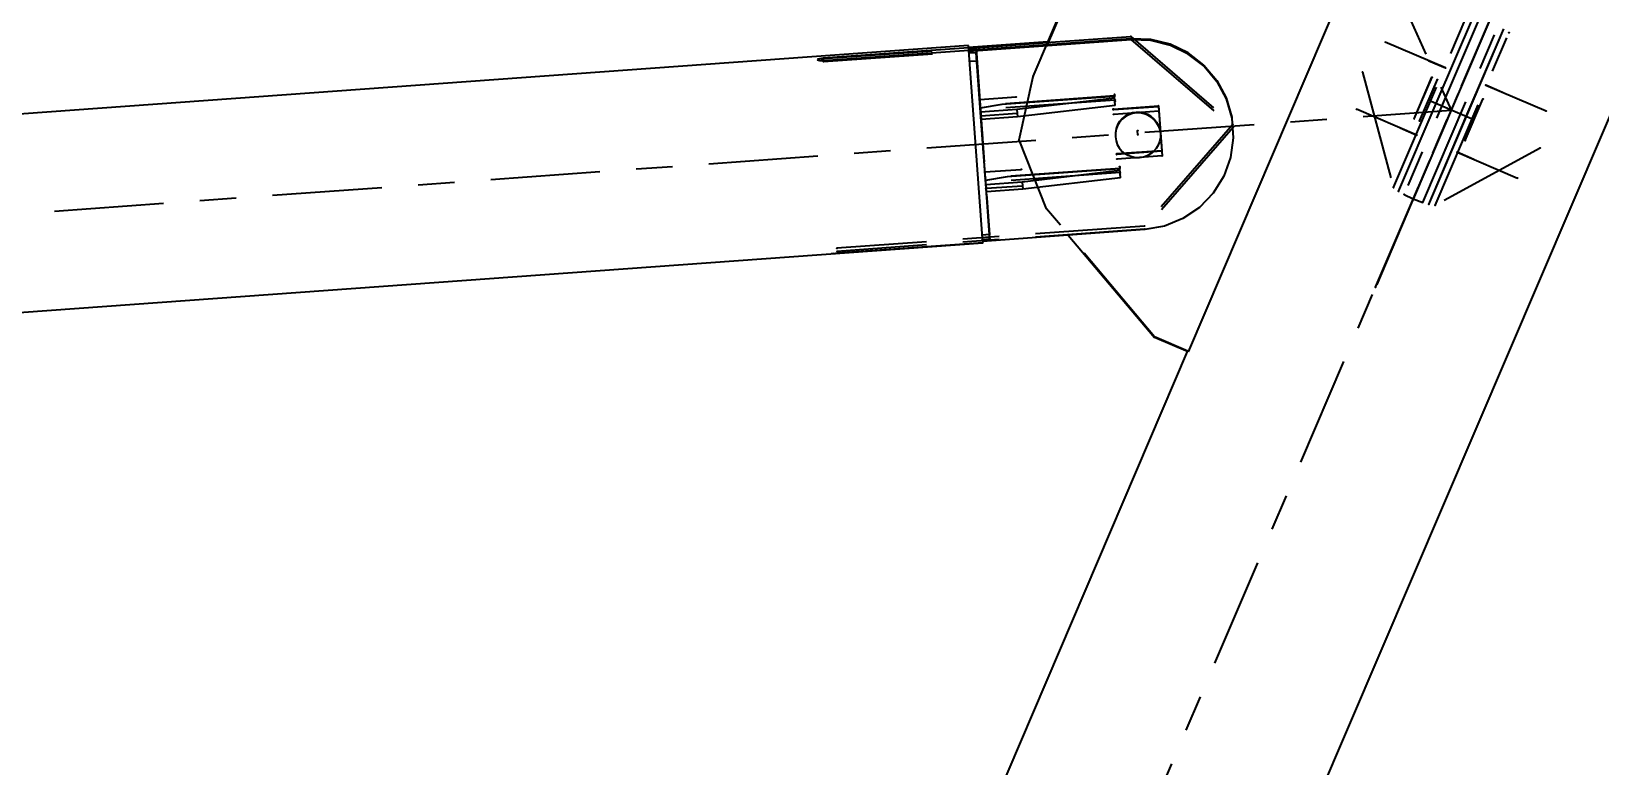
# Model space of a CAD drawing. Header units: millimetres. Extents: x 2368 to 8313, y 7493 to 11698.
# Drawn here: x 4767.62 to 4810.66, y 11250.84 to 11270.98 of the extents above; entities that cross this region are included whole.
import ezdxf

# ---------------------------------------------------------------- set-up
doc = ezdxf.new("R2010")
doc.units = ezdxf.units.MM
doc.linetypes.add('XKITLINE00', pattern=[0])
doc.linetypes.add('XKITLINE03', pattern=[6, 3, -1, 1, -1])
doc.styles.add('ROMANS', font='romans.shx')
doc.dimstyles.new('MD300', dxfattribs={"dimtxt": 2.5, "dimasz": 2.5, "dimexe": 1, "dimexo": 1, "dimgap": 0.5, "dimtad": 1, "dimdec": 1, "dimlfac": 50, "dimrnd": 0.5, "dimdsep": 46, "dimtxsty": 'ROMANS', "dimcen": 1, "dimclrd": 146, "dimclre": 146, "dimclrt": 30, "dimadec": 1, "dimazin": 2, "dimtfac": 1, "dimtdec": 1, "dimtmove": 0, "dimatfit": 1, "dimfxl": 1, "dimtolj": 1, "dimtzin": 0, "dimlwd": -1, "dimlwe": -1, "dimarcsym": 0})

# ---------------------------------------------------------------- blocks, each defined once
blk = doc.blocks.new('*D36')
at = {"color": 146, "transparency": 16777216}
for p, q in [((3888.588, 11276.272), (3888.588, 10979.265)), ((5216.588, 11054.98), (5216.588, 10979.265)), ((3891.088, 10980.265), (5214.088, 10980.265))]:
    blk.add_line(p, q, dxfattribs=at)
for points in [[(3891.088, 10980.681), (3891.088, 10979.848), (3888.588, 10980.265)], [(5214.088, 10980.681), (5214.088, 10979.848), (5216.588, 10980.265)]]:
    blk.add_solid(points, dxfattribs=at)
at = {"layer": 'Defpoints', "color": 0, "transparency": 16777216}
for p in [(3888.588, 11277.272), (5216.588, 11055.98), (5216.588, 10980.265)]:
    blk.add_point(p, dxfattribs=at)
at = {"color": 30, "transparency": 16777216, "insert": (4552.588, 10982.015), "char_height": 2.5, "attachment_point": 5, "style": 'ROMANS'}
blk.add_mtext('\\A1;66400', dxfattribs=at)
blk = doc.blocks.new('*D38')
at = {"color": 146, "transparency": 16777216}
for p, q in [((3888.584, 11276.27), (3888.584, 10968.162)), ((6544.588, 11276.271), (6544.588, 10968.162)), ((6542.088, 10969.162), (3891.084, 10969.162))]:
    blk.add_line(p, q, dxfattribs=at)
for points in [[(3891.084, 10969.579), (3891.084, 10968.745), (3888.584, 10969.162)], [(6542.088, 10969.579), (6542.088, 10968.745), (6544.588, 10969.162)]]:
    blk.add_solid(points, dxfattribs=at)
at = {"layer": 'Defpoints', "color": 0, "transparency": 16777216}
for p in [(3888.584, 11277.27), (6544.588, 11277.271), (3888.584, 10969.162)]:
    blk.add_point(p, dxfattribs=at)
at = {"color": 30, "transparency": 16777216, "insert": (5216.586, 10970.912), "char_height": 2.5, "attachment_point": 5, "style": 'ROMANS'}
blk.add_mtext('\\A1;132800', dxfattribs=at)

msp = doc.modelspace()

# ---------------------------------------------------------------- linework, layer by layer
at = {"color": 8, "linetype": 'XKITLINE03'}
for p, q in [((4724.5881, 11077.119), (4888.5881, 11460.5251)), ((4724.5882, 11077.119), (4888.5882, 11460.5251)), ((4724.5881, 11449.801), (4806.5881, 11268.8221)), ((4724.5882, 11449.801), (4806.5881, 11268.8221)), ((4795.1159, 11269.741), (4799.1948, 11279.2774)), ((4795.116, 11269.741), (4799.1948, 11279.2774)), ((4804.5095, 11263.9627), (4808.4285, 11273.1247)), ((4804.5096, 11263.9627), (4808.4286, 11273.1247)), ((4807.8114, 11271.6819), (4806.6953, 11269.0728)), ((4807.8114, 11271.6819), (4806.6954, 11269.0728)), ((4805.0049, 11266.6973), (4807.0312, 11271.4345)), ((4805.0049, 11266.6973), (4807.0313, 11271.4345)), ((4807.367, 11271.3549), (4805.2944, 11266.5095)), ((4807.367, 11271.3549), (4805.2944, 11266.5095)), ((4805.8092, 11266.2893), (4807.8818, 11271.1347)), ((4805.8093, 11266.2893), (4807.8819, 11271.1347)), ((4806.1744, 11268.9991), (4807.2047, 11271.4079)), ((4806.1744, 11268.9991), (4807.2048, 11271.4079)), ((4789.3554, 11270.235), (4797.7934, 11270.8444)), ((4789.3555, 11270.235), (4797.7935, 11270.8444)), ((4789.3615, 11270.1511), (4797.7996, 11270.7605)), ((4789.3615, 11270.1511), (4797.7995, 11270.7605)), ((4797.7934, 11270.8444), (4800.5945, 11268.4314)), ((4797.7935, 11270.8444), (4800.5946, 11268.4314)), ((4797.7995, 11270.7605), (4800.6006, 11268.3475)), ((4797.7996, 11270.7605), (4800.6006, 11268.3475)), ((4806.4297, 11269.9775), (4804.7747, 11270.6854)), ((4804.7747, 11270.6854), (4804.7747, 11270.6854)), ((4806.4298, 11269.9775), (4804.7748, 11270.6854)), ((4804.7748, 11270.6854), (4804.7748, 11270.6854)), ((4806.145, 11266.2096), (4808.1713, 11270.9469)), ((4806.145, 11266.2096), (4808.1713, 11270.9469)), ((4807.0018, 11268.6451), (4808.0322, 11271.054)), ((4807.0019, 11268.6451), (4808.0323, 11271.054)), ((4793.9226, 11265.3033), (4793.5446, 11270.5366)), ((4793.5446, 11270.5366), (4793.5454, 11270.5254)), ((4793.9225, 11265.3033), (4793.5446, 11270.5366)), ((4793.5446, 11270.5366), (4793.5454, 11270.5254)), ((4793.5454, 11270.5254), (4793.5484, 11270.4844)), ((4793.5454, 11270.5254), (4793.5483, 11270.4844)), ((4793.7176, 11268.1409), (4793.5465, 11270.5099)), ((4793.5465, 11270.5099), (4793.916, 11265.3934)), ((4793.7176, 11268.1409), (4793.5466, 11270.5099)), ((4793.5466, 11270.5099), (4793.9161, 11265.3934)), ((4793.5483, 11270.4844), (4793.9263, 11265.2511)), ((4793.5484, 11270.4844), (4793.9264, 11265.2511)), ((4793.7533, 11267.6468), (4793.5549, 11270.3943)), ((4793.5549, 11270.3943), (4793.9244, 11265.2778)), ((4793.7533, 11267.6468), (4793.5549, 11270.3943)), ((4793.5549, 11270.3943), (4793.9244, 11265.2778)), ((4804.1516, 11269.8643), (4805.0049, 11266.6973)), ((4804.1517, 11269.8643), (4805.0049, 11266.6973)), ((4805.97, 11270.1741), (4806.4297, 11269.9775)), ((4805.97, 11270.1741), (4806.4298, 11269.9775)), ((4806.4297, 11269.9775), (4806.4297, 11269.9775)), ((4806.4298, 11269.9775), (4806.4298, 11269.9775)), ((4794.7302, 11268.0063), (4795.116, 11269.741)), ((4794.7302, 11268.0063), (4795.1159, 11269.741)), ((4805.5719, 11268.5824), (4806.0596, 11269.7225)), ((4805.572, 11268.5824), (4806.0597, 11269.7225)), ((4805.7191, 11268.5195), (4806.2068, 11269.6595)), ((4805.7191, 11268.5195), (4806.2067, 11269.6595)), ((4806.0596, 11269.7225), (4806.0596, 11269.7225)), ((4806.0597, 11269.7225), (4806.0597, 11269.7225)), ((4806.2067, 11269.6595), (4806.2067, 11269.6595)), ((4806.2068, 11269.6595), (4806.2068, 11269.6595)), ((4807.9927, 11269.3089), (4807.533, 11269.5055)), ((4807.533, 11269.5055), (4807.533, 11269.5055)), ((4807.533, 11269.5055), (4809.188, 11268.7976)), ((4807.9928, 11269.3089), (4807.5331, 11269.5055)), ((4807.5331, 11269.5055), (4807.5331, 11269.5055)), ((4807.5331, 11269.5055), (4809.1881, 11268.7976)), ((4793.6476, 11269.1106), (4794.645, 11269.1826)), ((4793.6476, 11269.1106), (4794.645, 11269.1826)), ((4793.6597, 11268.9428), (4793.6476, 11269.1106)), ((4793.6597, 11268.9428), (4793.6476, 11269.1106)), ((4797.3501, 11269.2093), (4793.6597, 11268.9428)), ((4797.3501, 11269.2093), (4793.6597, 11268.9428)), ((4797.3582, 11269.0975), (4793.6678, 11268.8309)), ((4797.3581, 11269.0975), (4793.6678, 11268.8309)), ((4797.3467, 11269.2559), (4797.3501, 11269.2093)), ((4797.3468, 11269.2559), (4797.3501, 11269.2093)), ((4797.3615, 11269.0508), (4797.3581, 11269.0975)), ((4797.3616, 11269.0508), (4797.3582, 11269.0975)), ((4805.144, 11266.5902), (4806.1744, 11268.9991)), ((4805.144, 11266.5902), (4806.1744, 11268.9991)), ((4806.6954, 11269.0728), (4805.4993, 11266.2765)), ((4806.6953, 11269.0728), (4805.4993, 11266.2765)), ((4807.1397, 11268.5861), (4806.0364, 11269.058)), ((4807.1398, 11268.5861), (4806.0365, 11269.058)), ((4806.9695, 11267.9846), (4807.4572, 11269.1247)), ((4806.9695, 11267.9846), (4807.4571, 11269.1247)), ((4807.4571, 11269.1247), (4807.4571, 11269.1247)), ((4807.4572, 11269.1247), (4807.4572, 11269.1247)), ((4642.5881, 11256.9779), (4806.5881, 11268.8221)), ((4642.5882, 11256.9779), (4806.5882, 11268.8221)), ((4793.6678, 11268.8309), (4793.6799, 11268.6631)), ((4793.6678, 11268.8309), (4793.6799, 11268.6631)), ((4793.6799, 11268.6631), (4794.6773, 11268.7352)), ((4793.6799, 11268.6631), (4794.6773, 11268.7352)), ((4797.3159, 11268.85), (4798.5527, 11268.9393)), ((4797.3159, 11268.85), (4798.5526, 11268.9393)), ((4797.3169, 11268.8351), (4798.5537, 11268.9244)), ((4797.317, 11268.8351), (4798.5538, 11268.9244)), ((4797.3261, 11268.7083), (4798.5629, 11268.7976)), ((4797.3261, 11268.7083), (4798.5629, 11268.7976)), ((4798.5526, 11268.9393), (4798.6416, 11267.708)), ((4798.5527, 11268.9393), (4798.6416, 11267.708)), ((4798.5537, 11268.9244), (4798.6426, 11267.6931)), ((4798.5538, 11268.9244), (4798.6427, 11267.6931)), ((4798.5629, 11268.7976), (4798.6519, 11267.5663)), ((4798.5629, 11268.7976), (4798.6518, 11267.5663)), ((4805.6432, 11268.1386), (4803.9882, 11268.8465)), ((4803.9882, 11268.8465), (4803.9882, 11268.8465)), ((4805.6432, 11268.1386), (4803.9882, 11268.8465)), ((4803.9882, 11268.8465), (4803.9882, 11268.8465)), ((4805.5719, 11268.5824), (4805.5719, 11268.5824)), ((4805.572, 11268.5824), (4805.572, 11268.5824)), ((4805.7191, 11268.5195), (4805.7191, 11268.5195)), ((4805.7191, 11268.5195), (4805.7191, 11268.5195)), ((4805.9714, 11266.2362), (4807.0018, 11268.6451)), ((4805.9715, 11266.2362), (4807.0019, 11268.6451)), ((4806.5881, 11268.8221), (4806.5881, 11268.8221)), ((4809.188, 11268.7976), (4809.188, 11268.7976)), ((4809.1881, 11268.7976), (4809.1881, 11268.7976)), ((4797.9884, 11268.1448), (4797.9803, 11268.2566)), ((4797.9885, 11268.1448), (4797.9804, 11268.2566)), ((4800.5945, 11268.4314), (4798.1692, 11265.6409)), ((4800.5946, 11268.4314), (4798.1693, 11265.6409)), ((4800.6006, 11268.3475), (4798.1753, 11265.557)), ((4800.6006, 11268.3475), (4798.1754, 11265.557)), ((4805.1835, 11268.3353), (4805.6432, 11268.1386)), ((4805.1835, 11268.3353), (4805.6432, 11268.1386)), ((4805.6432, 11268.1386), (4805.6432, 11268.1386)), ((4805.6432, 11268.1386), (4805.6432, 11268.1386)), ((4795.4852, 11266.1151), (4794.7302, 11268.0063)), ((4795.4851, 11266.1151), (4794.7302, 11268.0063)), ((4798.6416, 11267.708), (4797.4048, 11267.6187)), ((4798.6416, 11267.708), (4797.4048, 11267.6187)), ((4798.6427, 11267.6931), (4797.4059, 11267.6037)), ((4798.6426, 11267.6931), (4797.4059, 11267.6037)), ((4809.0246, 11267.7799), (4806.145, 11266.2096)), ((4809.0246, 11267.7799), (4806.145, 11266.2096)), ((4807.2062, 11267.4701), (4806.7465, 11267.6667)), ((4806.7465, 11267.6667), (4806.7465, 11267.6667)), ((4806.7465, 11267.6667), (4808.4015, 11266.9588)), ((4807.2062, 11267.4701), (4806.7465, 11267.6667)), ((4806.7465, 11267.6667), (4806.7465, 11267.6667)), ((4806.7465, 11267.6667), (4808.4015, 11266.9588)), ((4806.9695, 11267.9846), (4806.9695, 11267.9846)), ((4806.9695, 11267.9846), (4806.9695, 11267.9846)), ((4797.4935, 11267.2233), (4793.8031, 11266.9567)), ((4797.4936, 11267.2233), (4793.8032, 11266.9567)), ((4798.6518, 11267.5663), (4797.415, 11267.477)), ((4798.6519, 11267.5663), (4797.4151, 11267.477)), ((4797.4901, 11267.2699), (4797.4935, 11267.2233)), ((4797.4902, 11267.2699), (4797.4936, 11267.2233)), ((4793.791, 11267.1245), (4794.7885, 11267.1966)), ((4793.791, 11267.1245), (4794.7884, 11267.1966)), ((4793.8032, 11266.9567), (4793.791, 11267.1245)), ((4793.8031, 11266.9567), (4793.791, 11267.1245)), ((4797.5016, 11267.1114), (4793.8112, 11266.8449)), ((4797.5016, 11267.1114), (4793.8112, 11266.8449)), ((4793.8112, 11266.8449), (4793.8234, 11266.6771)), ((4793.8112, 11266.8449), (4793.8233, 11266.6771)), ((4797.505, 11267.0648), (4797.5016, 11267.1114)), ((4797.5049, 11267.0648), (4797.5016, 11267.1114)), ((4808.4015, 11266.9588), (4808.4015, 11266.9588)), ((4808.4015, 11266.9588), (4808.4015, 11266.9588)), ((4793.8233, 11266.6771), (4794.8207, 11266.7491)), ((4793.8234, 11266.6771), (4794.8208, 11266.7491)), ((4805.144, 11266.5902), (4805.144, 11266.5902)), ((4805.144, 11266.5902), (4805.144, 11266.5902)), ((4805.2944, 11266.5095), (4805.5459, 11266.3856)), ((4805.2944, 11266.5095), (4805.5459, 11266.3856)), ((4805.5459, 11266.3856), (4805.8093, 11266.2893)), ((4805.5459, 11266.3856), (4805.8092, 11266.2893)), ((4798.4427, 11262.6008), (4795.4851, 11266.1151)), ((4798.4428, 11262.6008), (4795.4852, 11266.1151)), ((4805.4993, 11266.2765), (4804.5424, 11264.0396)), ((4805.4993, 11266.2765), (4804.5425, 11264.0396)), ((4805.9715, 11266.2362), (4805.9714, 11266.2362)), ((4805.9715, 11266.2362), (4805.9715, 11266.2362)), ((4798.1692, 11265.6409), (4789.7312, 11265.0315)), ((4798.1693, 11265.6409), (4789.7313, 11265.0315)), ((4798.1754, 11265.557), (4789.7373, 11264.9476)), ((4798.1753, 11265.557), (4789.7373, 11264.9476)), ((4793.9255, 11265.2623), (4793.9225, 11265.3033)), ((4793.9255, 11265.2623), (4793.9226, 11265.3033)), ((4799.3627, 11262.2111), (4798.4427, 11262.6008)), ((4799.3628, 11262.2111), (4798.4428, 11262.6008))]:
    msp.add_line(p, q, dxfattribs=at)
at = {"color": 8, "linetype": 'XKITLINE00'}
for p, q in [((4881.1321, 11432.7801), (4739.3285, 11101.2657)), ((4807.5939, 11281.4336), (4799.3641, 11262.1925)), ((4799.0735, 11279.0154), (4795.4769, 11270.6068)), ((4799.083, 11278.9942), (4795.4962, 11270.6082)), ((4795.5142, 11270.6938), (4793.3441, 11270.5371)), ((4797.7985, 11270.7745), (4793.3501, 11270.4532)), ((4797.8006, 11270.7465), (4793.3522, 11270.4252)), ((4795.5018, 11270.6648), (4793.5456, 11270.5236)), ((4797.7985, 11270.7745), (4797.8006, 11270.7465)), ((4798.346, 11270.7569), (4797.7985, 11270.7745)), ((4798.348, 11270.7289), (4797.8006, 11270.7465)), ((4798.346, 11270.7569), (4798.348, 11270.7289)), ((4798.8777, 11270.6263), (4798.346, 11270.7569)), ((4798.8797, 11270.5983), (4798.348, 11270.7289)), ((4793.3402, 11270.5904), (4654.9948, 11260.5991)), ((4789.2556, 11270.231), (4789.2186, 11270.2206)), ((4789.3025, 11270.2394), (4789.2556, 11270.231)), ((4789.3548, 11270.2449), (4789.3025, 11270.2394)), ((4789.3025, 11270.2394), (4789.3072, 11270.1739)), ((4793.3444, 11270.533), (4789.3548, 11270.2449)), ((4789.3548, 11270.2449), (4789.36, 11270.1722)), ((4793.3496, 11270.4603), (4789.36, 11270.1722)), ((4793.3496, 11270.4603), (4793.3402, 11270.5904)), ((4793.5446, 11270.5366), (4793.3451, 11270.5222)), ((4793.5448, 11270.5347), (4793.3453, 11270.5203)), ((4793.5467, 11270.5086), (4793.3472, 11270.4942)), ((4793.5484, 11270.4844), (4793.3489, 11270.47)), ((4793.3489, 11270.47), (4793.3496, 11270.4603)), ((4793.7307, 11265.183), (4793.3496, 11270.4603)), ((4793.5549, 11270.3943), (4793.3554, 11270.3799)), ((4793.5484, 11270.4844), (4793.5448, 11270.5347)), ((4793.5484, 11270.4844), (4793.5496, 11270.4676)), ((4793.6727, 11268.7628), (4793.5549, 11270.3943)), ((4799.3704, 11270.3885), (4798.8777, 11270.6263)), ((4799.3724, 11270.3606), (4798.8797, 11270.5983)), ((4799.8027, 11270.0539), (4799.3704, 11270.3885)), ((4799.8047, 11270.0259), (4799.3724, 11270.3606)), ((4789.1952, 11270.2091), (4789.1877, 11270.1977)), ((4789.1877, 11270.1977), (4789.1968, 11270.1876)), ((4789.2186, 11270.2206), (4789.1952, 11270.2091)), ((4789.2216, 11270.1796), (4789.1968, 11270.1876)), ((4789.2597, 11270.1746), (4789.2216, 11270.1796)), ((4789.3072, 11270.1739), (4789.2597, 11270.1746)), ((4789.36, 11270.1722), (4789.3072, 11270.1739)), ((4793.5713, 11270.1673), (4793.3718, 11270.1529)), ((4799.8027, 11270.0539), (4800.1556, 11269.637)), ((4799.8047, 11270.0259), (4800.1576, 11269.6091)), ((4800.1556, 11269.637), (4800.4137, 11269.1562)), ((4800.1576, 11269.6091), (4800.4157, 11269.1282)), ((4794.2591, 11268.9735), (4793.6647, 11268.8743)), ((4797.351, 11269.1968), (4794.2591, 11268.9735)), ((4797.3544, 11269.1501), (4794.6702, 11268.8345)), ((4797.3687, 11268.9515), (4794.6845, 11268.6359)), ((4797.3687, 11268.9515), (4797.351, 11269.1968)), ((4800.4137, 11269.1562), (4800.5657, 11268.6324)), ((4800.4157, 11269.1282), (4800.5677, 11268.6044)), ((4793.6727, 11268.7628), (4793.6728, 11268.7624)), ((4794.6702, 11268.8345), (4793.6728, 11268.7624)), ((4793.6728, 11268.7624), (4793.6734, 11268.7534)), ((4793.8299, 11266.5868), (4793.6734, 11268.7534)), ((4794.6845, 11268.6359), (4793.6871, 11268.5638)), ((4794.6702, 11268.8345), (4794.6845, 11268.6359)), ((4797.5569, 11268.5877), (4797.4862, 11268.5063)), ((4797.558, 11268.5728), (4797.4872, 11268.4914)), ((4797.6408, 11268.6556), (4797.5569, 11268.5877)), ((4797.6418, 11268.6407), (4797.558, 11268.5728)), ((4797.7352, 11268.708), (4797.6408, 11268.6556)), ((4797.7363, 11268.6931), (4797.6418, 11268.6407)), ((4797.8373, 11268.7433), (4797.7352, 11268.708)), ((4797.8384, 11268.7284), (4797.7363, 11268.6931)), ((4797.944, 11268.7604), (4797.8373, 11268.7433)), ((4797.9451, 11268.7455), (4797.8384, 11268.7284)), ((4797.944, 11268.7604), (4797.9451, 11268.7455)), ((4798.0521, 11268.7588), (4797.944, 11268.7604)), ((4798.0531, 11268.7439), (4797.9451, 11268.7455)), ((4798.1582, 11268.7386), (4798.0521, 11268.7588)), ((4798.1593, 11268.7237), (4798.0531, 11268.7439)), ((4798.2592, 11268.7003), (4798.1582, 11268.7386)), ((4798.2602, 11268.6854), (4798.1593, 11268.7237)), ((4798.3519, 11268.6451), (4798.2592, 11268.7003)), ((4798.353, 11268.6302), (4798.2602, 11268.6854)), ((4798.4336, 11268.5747), (4798.3519, 11268.6451)), ((4798.4347, 11268.5598), (4798.353, 11268.6302)), ((4798.4336, 11268.5747), (4798.5018, 11268.4913)), ((4798.4347, 11268.5598), (4798.5029, 11268.4764)), ((4800.5657, 11268.6324), (4800.5677, 11268.6044)), ((4800.5677, 11268.6044), (4800.607, 11268.0605)), ((4797.3728, 11268.1928), (4797.3712, 11268.0852)), ((4797.3712, 11268.0852), (4797.3883, 11267.9789)), ((4797.3922, 11268.3134), (4797.3717, 11268.2077)), ((4797.3932, 11268.2985), (4797.3728, 11268.1928)), ((4797.4307, 11268.4139), (4797.3922, 11268.3134)), ((4797.4318, 11268.399), (4797.3932, 11268.2985)), ((4797.4862, 11268.5063), (4797.4307, 11268.4139)), ((4797.4872, 11268.4914), (4797.4318, 11268.399)), ((4798.5018, 11268.4913), (4798.5544, 11268.3973)), ((4798.5029, 11268.4764), (4798.5554, 11268.3824)), ((4798.5544, 11268.3973), (4798.5897, 11268.2957)), ((4798.5554, 11268.3824), (4798.5908, 11268.2807)), ((4798.5908, 11268.2807), (4798.6079, 11268.1745)), ((4798.6079, 11268.1745), (4798.6063, 11268.0669)), ((4797.3883, 11267.9789), (4797.4237, 11267.8773)), ((4797.4237, 11267.8773), (4797.4762, 11267.7833)), ((4797.4762, 11267.7833), (4797.5444, 11267.6999)), ((4797.6261, 11267.6295), (4797.5444, 11267.6999)), ((4798.4211, 11267.6869), (4798.3372, 11267.619)), ((4798.4918, 11267.7683), (4798.4211, 11267.6869)), ((4798.5473, 11267.8607), (4798.4918, 11267.7683)), ((4798.5858, 11267.9612), (4798.5473, 11267.8607)), ((4798.6063, 11268.0669), (4798.5858, 11267.9612)), ((4800.607, 11268.0605), (4800.5318, 11267.5203)), ((4797.7189, 11267.5743), (4797.6261, 11267.6295)), ((4797.8198, 11267.536), (4797.7189, 11267.5743)), ((4797.9259, 11267.5158), (4797.8198, 11267.536)), ((4798.034, 11267.5142), (4797.9259, 11267.5158)), ((4798.1407, 11267.5313), (4798.034, 11267.5142)), ((4798.2428, 11267.5666), (4798.1407, 11267.5313)), ((4798.3372, 11267.619), (4798.2428, 11267.5666)), ((4800.5318, 11267.5203), (4800.3455, 11267.0073)), ((4794.4025, 11266.9874), (4793.8081, 11266.8882)), ((4794.8136, 11266.8484), (4793.8162, 11266.7764)), ((4797.4945, 11267.2107), (4794.4025, 11266.9874)), ((4797.4978, 11267.1641), (4794.8136, 11266.8484)), ((4794.8136, 11266.8484), (4794.8279, 11266.6498)), ((4797.5122, 11266.9655), (4794.8279, 11266.6498)), ((4797.5122, 11266.9655), (4797.4945, 11267.2107)), ((4800.3455, 11267.0073), (4800.0562, 11266.5441)), ((4793.8299, 11266.5868), (4793.8305, 11266.5778)), ((4794.8279, 11266.6498), (4793.8305, 11266.5778)), ((4793.8979, 11265.6451), (4793.8305, 11266.5778)), ((4800.0562, 11266.5441), (4799.6765, 11266.1508)), ((4799.6765, 11266.1508), (4799.223, 11265.8447)), ((4798.1764, 11265.543), (4793.728, 11265.2217)), ((4793.9244, 11265.2778), (4793.8979, 11265.6451)), ((4798.7156, 11265.6391), (4798.1764, 11265.543)), ((4799.223, 11265.8447), (4798.7156, 11265.6391)), ((4793.7318, 11265.1684), (4655.3864, 11255.1771)), ((4793.7307, 11265.183), (4789.7411, 11264.8948)), ((4793.7314, 11265.1737), (4789.7418, 11264.8855)), ((4793.9149, 11265.4092), (4793.7154, 11265.3948)), ((4793.9244, 11265.2778), (4793.7249, 11265.2634)), ((4793.7307, 11265.183), (4793.7314, 11265.1737)), ((4793.7314, 11265.1737), (4793.7318, 11265.1684)), ((4796.0798, 11265.3916), (4798.4441, 11262.5821)), ((4789.5803, 11264.878), (4789.572, 11264.8765)), ((4789.5804, 11264.8761), (4789.572, 11264.8765)), ((4789.6043, 11264.8807), (4789.5803, 11264.878)), ((4789.6045, 11264.8769), (4789.5804, 11264.8761)), ((4789.6417, 11264.8841), (4789.6043, 11264.8807)), ((4789.6421, 11264.8789), (4789.6045, 11264.8769)), ((4789.6894, 11264.8819), (4789.6421, 11264.8789)), ((4789.7411, 11264.8948), (4789.689, 11264.8879)), ((4789.689, 11264.8879), (4789.6894, 11264.8819)), ((4789.7418, 11264.8855), (4789.6894, 11264.8819)), ((4789.7414, 11264.8916), (4789.7418, 11264.8855)), ((4799.3641, 11262.1925), (4798.4441, 11262.5821)), ((4799.3443, 11262.2009), (4731.8582, 11104.4292))]:
    msp.add_line(p, q, dxfattribs=at)
for centre in [(4797.7934, 11270.8444), (4797.7934, 11270.8444), (4797.7935, 11270.8444), (4797.7935, 11270.8444), (4797.7995, 11270.7605), (4797.7995, 11270.7605), (4797.7996, 11270.7605), (4797.7996, 11270.7605), (4804.7747, 11270.6854), (4804.7747, 11270.6854), (4804.7748, 11270.6854), (4804.7748, 11270.6854), (4808.1713, 11270.9469), (4808.1713, 11270.9469), (4789.3554, 11270.235), (4789.3555, 11270.235), (4793.5446, 11270.5366), (4793.5446, 11270.5366), (4793.5446, 11270.5366), (4793.5446, 11270.5366), (4793.5454, 11270.5254), (4793.5454, 11270.5254), (4793.5454, 11270.5254), (4793.5454, 11270.5254), (4793.5465, 11270.5099), (4793.5465, 11270.5099), (4793.5466, 11270.5099), (4793.5466, 11270.5099), (4793.5483, 11270.4844), (4793.5483, 11270.4844), (4793.5484, 11270.4844), (4793.5484, 11270.4844), (4793.5549, 11270.3943), (4793.5549, 11270.3943), (4793.5549, 11270.3943), (4793.5549, 11270.3943), (4789.3615, 11270.1511), (4789.3615, 11270.1511), (4804.1516, 11269.8643), (4804.1517, 11269.8643), (4805.97, 11270.1741), (4805.97, 11270.1741), (4806.4297, 11269.9775), (4806.4297, 11269.9775), (4806.4297, 11269.9775), (4806.4298, 11269.9775), (4806.4298, 11269.9775), (4806.4298, 11269.9775), (4795.1159, 11269.741), (4795.1159, 11269.741), (4795.116, 11269.741), (4795.116, 11269.741), (4806.0596, 11269.7225), (4806.0596, 11269.7225), (4806.0597, 11269.7225), (4806.0597, 11269.7225), (4806.2067, 11269.6595), (4806.2067, 11269.6595), (4806.2068, 11269.6595), (4806.2068, 11269.6595), (4807.533, 11269.5055), (4807.533, 11269.5055), (4807.533, 11269.5055), (4807.5331, 11269.5055), (4807.5331, 11269.5055), (4807.5331, 11269.5055), (4793.6476, 11269.1106), (4793.6476, 11269.1106), (4793.6476, 11269.1106), (4793.6476, 11269.1106), (4793.6597, 11268.9428), (4793.6597, 11268.9428), (4793.6597, 11268.9428), (4793.6597, 11268.9428), (4794.645, 11269.1826), (4794.645, 11269.1826), (4797.3467, 11269.2559), (4797.3468, 11269.2559), (4797.3501, 11269.2093), (4797.3501, 11269.2093), (4797.3501, 11269.2093), (4797.3501, 11269.2093), (4797.3581, 11269.0975), (4797.3581, 11269.0975), (4797.3582, 11269.0975), (4797.3582, 11269.0975), (4797.3615, 11269.0508), (4797.3616, 11269.0508), (4798.5526, 11268.9393), (4798.5526, 11268.9393), (4798.5527, 11268.9393), (4798.5527, 11268.9393), (4806.0364, 11269.058), (4806.0365, 11269.058), (4806.1744, 11268.9991), (4806.1744, 11268.9991), (4806.1744, 11268.9991), (4806.1744, 11268.9991), (4806.6953, 11269.0728), (4806.6953, 11269.0728), (4806.6954, 11269.0728), (4806.6954, 11269.0728), (4807.4571, 11269.1247), (4807.4571, 11269.1247), (4807.4572, 11269.1247), (4807.4572, 11269.1247), (4807.9927, 11269.3089), (4807.9928, 11269.3089), (4793.6678, 11268.8309), (4793.6678, 11268.8309), (4793.6678, 11268.8309), (4793.6678, 11268.8309), (4793.6799, 11268.6631), (4793.6799, 11268.6631), (4793.6799, 11268.6631), (4793.6799, 11268.6631), (4794.6773, 11268.7352), (4794.6773, 11268.7352), (4797.3159, 11268.85), (4797.3159, 11268.85), (4797.3169, 11268.8351), (4797.317, 11268.8351), (4797.3261, 11268.7083), (4797.3261, 11268.7083), (4798.5537, 11268.9244), (4798.5537, 11268.9244), (4798.5538, 11268.9244), (4798.5538, 11268.9244), (4798.5629, 11268.7976), (4798.5629, 11268.7976), (4798.5629, 11268.7976), (4798.5629, 11268.7976), (4803.9882, 11268.8465), (4803.9882, 11268.8465), (4803.9882, 11268.8465), (4803.9882, 11268.8465), (4805.5719, 11268.5824), (4805.5719, 11268.5824), (4805.572, 11268.5824), (4805.572, 11268.5824), (4805.7191, 11268.5195), (4805.7191, 11268.5195), (4805.7191, 11268.5195), (4805.7191, 11268.5195), (4806.5881, 11268.8221), (4806.5881, 11268.8221), (4806.5881, 11268.8221), (4806.5881, 11268.8221), (4806.5882, 11268.8221), (4807.0018, 11268.6451), (4807.0018, 11268.6451), (4807.0019, 11268.6451), (4807.0019, 11268.6451), (4807.1397, 11268.5861), (4807.1398, 11268.5861), (4809.188, 11268.7976), (4809.188, 11268.7976), (4809.1881, 11268.7976), (4809.1881, 11268.7976), (4793.7176, 11268.1409), (4793.7176, 11268.1409), (4797.9803, 11268.2566), (4797.9804, 11268.2566), (4797.9884, 11268.1448), (4797.9885, 11268.1448), (4800.5945, 11268.4314), (4800.5945, 11268.4314), (4800.5946, 11268.4314), (4800.5946, 11268.4314), (4800.6006, 11268.3475), (4800.6006, 11268.3475), (4800.6006, 11268.3475), (4800.6006, 11268.3475), (4805.1835, 11268.3353), (4805.1835, 11268.3353), (4805.6432, 11268.1386), (4805.6432, 11268.1386), (4805.6432, 11268.1386), (4805.6432, 11268.1386), (4805.6432, 11268.1386), (4805.6432, 11268.1386), (4793.7533, 11267.6468), (4793.7533, 11267.6468), (4794.7302, 11268.0063), (4794.7302, 11268.0063), (4794.7302, 11268.0063), (4794.7302, 11268.0063), (4798.6416, 11267.708), (4798.6416, 11267.708), (4798.6416, 11267.708), (4798.6416, 11267.708), (4798.6426, 11267.6931), (4798.6426, 11267.6931), (4798.6427, 11267.6931), (4798.6427, 11267.6931), (4806.7465, 11267.6667), (4806.7465, 11267.6667), (4806.7465, 11267.6667), (4806.7465, 11267.6667), (4806.7465, 11267.6667), (4806.7465, 11267.6667), (4806.9695, 11267.9846), (4806.9695, 11267.9846), (4806.9695, 11267.9846), (4806.9695, 11267.9846), (4809.0246, 11267.7799), (4809.0246, 11267.7799), (4797.4048, 11267.6187), (4797.4048, 11267.6187), (4797.4059, 11267.6037), (4797.4059, 11267.6037), (4797.415, 11267.477), (4797.4151, 11267.477), (4797.4901, 11267.2699), (4797.4902, 11267.2699), (4797.4935, 11267.2233), (4797.4935, 11267.2233), (4797.4936, 11267.2233), (4797.4936, 11267.2233), (4798.6518, 11267.5663), (4798.6518, 11267.5663), (4798.6519, 11267.5663), (4798.6519, 11267.5663), (4807.2062, 11267.4701), (4807.2062, 11267.4701), (4793.791, 11267.1245), (4793.791, 11267.1245), (4793.791, 11267.1245), (4793.791, 11267.1245), (4793.8031, 11266.9567), (4793.8031, 11266.9567), (4793.8032, 11266.9567), (4793.8032, 11266.9567), (4793.8112, 11266.8449), (4793.8112, 11266.8449), (4793.8112, 11266.8449), (4793.8112, 11266.8449), (4794.7884, 11267.1966), (4794.7885, 11267.1966), (4797.5016, 11267.1114), (4797.5016, 11267.1114), (4797.5016, 11267.1114), (4797.5016, 11267.1114), (4797.5049, 11267.0648), (4797.505, 11267.0648), (4808.4015, 11266.9588), (4808.4015, 11266.9588), (4808.4015, 11266.9588), (4808.4015, 11266.9588), (4793.8233, 11266.6771), (4793.8233, 11266.6771), (4793.8234, 11266.6771), (4793.8234, 11266.6771), (4794.8207, 11266.7491), (4794.8208, 11266.7491), (4805.0049, 11266.6973), (4805.0049, 11266.6973), (4805.0049, 11266.6973), (4805.0049, 11266.6973), (4805.144, 11266.5902), (4805.144, 11266.5902), (4805.144, 11266.5902), (4805.144, 11266.5902), (4805.2944, 11266.5095), (4805.2944, 11266.5095), (4805.2944, 11266.5095), (4805.2944, 11266.5095), (4805.5459, 11266.3856), (4805.5459, 11266.3856), (4805.5459, 11266.3856), (4805.5459, 11266.3856), (4795.4851, 11266.1151), (4795.4851, 11266.1151), (4795.4852, 11266.1151), (4795.4852, 11266.1151), (4805.4993, 11266.2765), (4805.4993, 11266.2765), (4805.4993, 11266.2765), (4805.4993, 11266.2765), (4805.8092, 11266.2893), (4805.8092, 11266.2893), (4805.8093, 11266.2893), (4805.8093, 11266.2893), (4805.9714, 11266.2362), (4805.9715, 11266.2362), (4805.9715, 11266.2362), (4805.9715, 11266.2362), (4806.145, 11266.2096), (4806.145, 11266.2096), (4806.145, 11266.2096), (4806.145, 11266.2096), (4798.1692, 11265.6409), (4798.1692, 11265.6409), (4798.1693, 11265.6409), (4798.1693, 11265.6409), (4798.1753, 11265.557), (4798.1753, 11265.557), (4798.1754, 11265.557), (4798.1754, 11265.557), (4793.916, 11265.3934), (4793.9161, 11265.3934), (4793.9225, 11265.3033), (4793.9225, 11265.3033), (4793.9226, 11265.3033), (4793.9226, 11265.3033), (4793.9244, 11265.2778), (4793.9244, 11265.2778), (4793.9255, 11265.2623), (4793.9255, 11265.2623), (4793.9263, 11265.2511), (4793.9264, 11265.2511), (4789.7312, 11265.0315), (4789.7313, 11265.0315), (4789.7373, 11264.9476), (4789.7373, 11264.9476), (4804.5095, 11263.9627), (4804.5096, 11263.9627), (4804.5424, 11264.0396), (4804.5425, 11264.0396), (4798.4427, 11262.6008), (4798.4427, 11262.6008), (4798.4428, 11262.6008), (4798.4428, 11262.6008), (4799.3627, 11262.2111), (4799.3628, 11262.2111)]:
    msp.add_circle(centre, 0.004, dxfattribs=at)

# ---------------------------------------------------------------- dimensions: what is measured, and where the dimension line sits
for base, p1, p2, picture, middle in [((3888.5836, 10969.1621), (6544.5882, 11277.2708), (3888.5836, 11277.2703), '*D38', (5216.5859, 10970.9121)), ((5216.5882, 10980.2647), (3888.5882, 11277.2717), (5216.5882, 11055.9804), '*D36', (4552.5882, 10982.0147))]:
    dim = msp.add_linear_dim(base=base, p1=p1, p2=p2, dimstyle='MD300')
    dim.commit()
    dim.dimension.update_dxf_attribs({"geometry": picture, "text_midpoint": middle})

doc.saveas('drawing.dxf')
